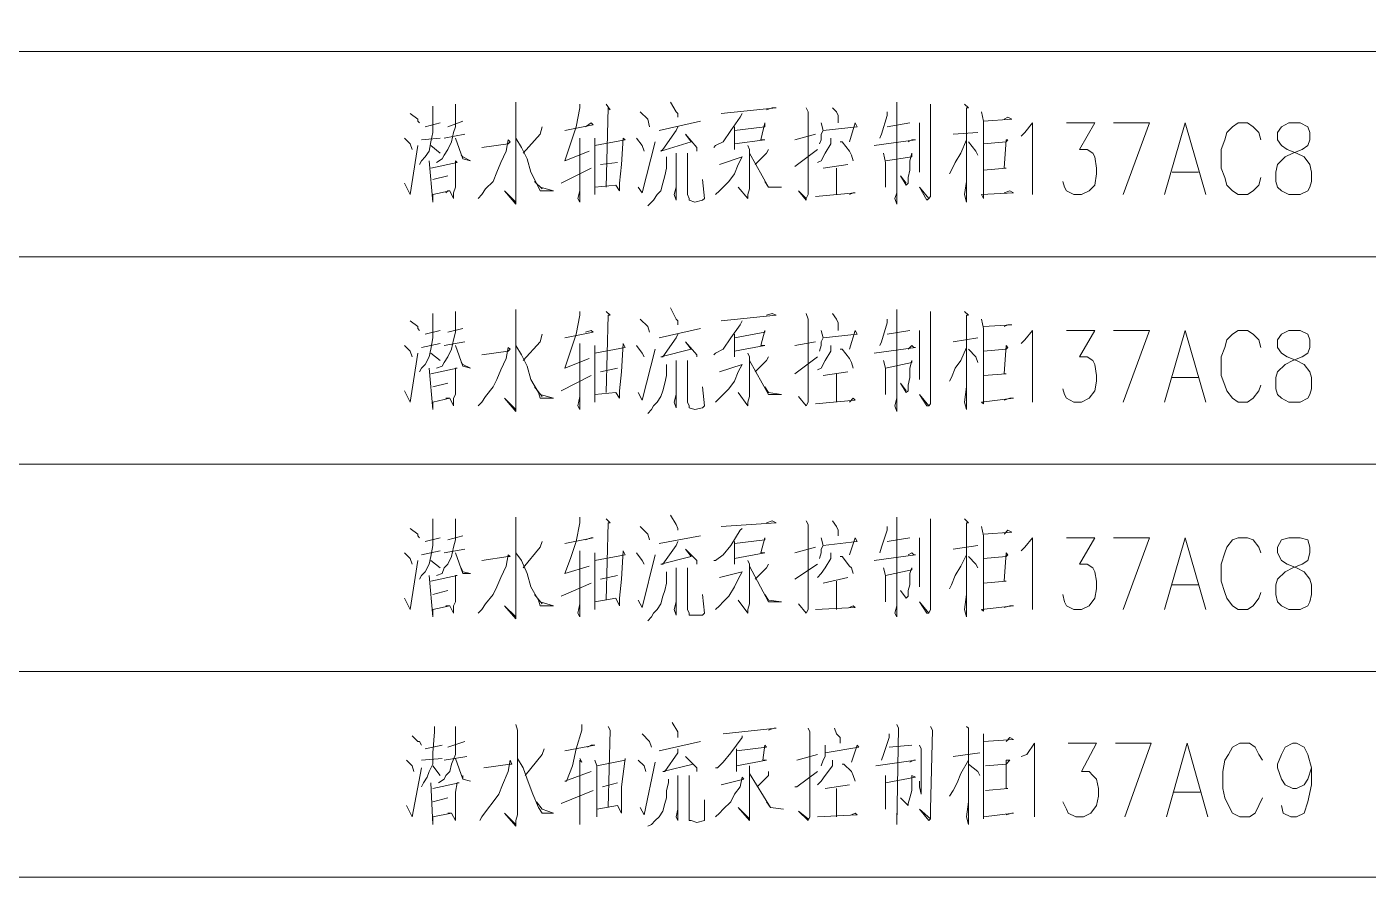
# Model space of a CAD drawing. Header units: millimetres. Extents: x 201 to 11482, y -7821 to 251.
# Drawn here: x 3325.17 to 3370.33, y -5529.67 to -5501.03 of the extents above; entities that cross this region are included whole.
import ezdxf

# ---------------------------------------------------------------- set-up
doc = ezdxf.new("R2010")
doc.units = ezdxf.units.MM

msp = doc.modelspace()

# ---------------------------------------------------------------- linework, layer by layer
at = {"color": 0, "lineweight": 18}
for points in [[(3323.277, -5494.868), (3323.277, -5501.853), (3383.031, -5501.853), (3383.031, -5494.868)], [(3323.277, -5501.853), (3323.277, -5508.774), (3383.031, -5508.774)], [(3338.835, -5503.694), (3338.835, -5503.885), (3338.835, -5504.583), (3338.771, -5504.901), (3338.708, -5505.218), (3338.581, -5505.409), (3338.454, -5505.536), (3338.39, -5505.663)], [(3339.597, -5503.631), (3339.597, -5503.821), (3339.597, -5504.393), (3339.533, -5504.583), (3339.47, -5504.901), (3339.343, -5505.155), (3339.216, -5505.345), (3339.152, -5505.472), (3338.962, -5505.599)], [(3341.629, -5503.567), (3341.629, -5503.821), (3341.629, -5506.615), (3341.629, -5506.869), (3341.629, -5506.996), (3341.248, -5506.552), (3341.629, -5506.933)], [(3343.788, -5503.631), (3343.788, -5503.758), (3343.661, -5504.393), (3343.47, -5504.964), (3343.28, -5505.536), (3343.28, -5505.536), (3344.105, -5505.218)], [(3344.677, -5503.631), (3344.804, -5503.821), (3344.74, -5503.758), (3344.677, -5506.425)], [(3346.836, -5503.567), (3347.026, -5503.885), (3347.09, -5503.948), (3347.09, -5504.075)], [(3354.456, -5503.567), (3354.456, -5503.758), (3354.456, -5506.996), (3354.392, -5506.806), (3354.456, -5506.615)], [(3355.599, -5503.631), (3355.599, -5503.821), (3355.599, -5506.425), (3355.599, -5506.615), (3355.599, -5506.742), (3355.535, -5506.806), (3355.472, -5506.869), (3355.218, -5506.425), (3355.535, -5506.806)], [(3356.742, -5503.631), (3356.869, -5503.758), (3356.805, -5503.758), (3356.805, -5506.933), (3356.742, -5506.679), (3356.805, -5506.234)], [(3338.073, -5503.948), (3338.327, -5504.139), (3338.327, -5504.202), (3338.39, -5504.266)], [(3345.82, -5503.885), (3346.074, -5504.139), (3346.137, -5504.393)], [(3349.249, -5503.948), (3349.185, -5504.075), (3348.868, -5504.52), (3348.614, -5504.901), (3348.36, -5505.028), (3348.296, -5505.091)], [(3348.55, -5503.948), (3350.392, -5503.758), (3350.265, -5503.758), (3350.074, -5503.821)], [(3351.408, -5503.758), (3351.471, -5503.885), (3351.471, -5506.679), (3351.408, -5506.806), (3351.408, -5506.869), (3351.154, -5506.552), (3351.408, -5506.806)], [(3352.297, -5503.758), (3352.424, -5503.885), (3352.487, -5504.012), (3352.487, -5504.139), (3352.487, -5504.266)], [(3354.138, -5503.885), (3354.138, -5504.012), (3353.948, -5504.647), (3353.884, -5504.774)], [(3357.313, -5503.885), (3357.377, -5504.202), (3357.377, -5506.806), (3357.313, -5506.679), (3358.393, -5506.615), (3358.266, -5506.552), (3358.075, -5506.615)], [(3357.377, -5504.202), (3358.329, -5504.139), (3358.202, -5504.075), (3358.075, -5504.139)], [(3338.581, -5504.393), (3339.089, -5504.266)], [(3339.343, -5504.393), (3339.851, -5504.202)], [(3342.518, -5504.393), (3342.454, -5504.647), (3341.883, -5505.282)], [(3343.28, -5504.52), (3344.232, -5504.329), (3344.169, -5504.266), (3343.978, -5504.393)], [(3346.455, -5504.52), (3347.852, -5504.202)], [(3347.09, -5504.393), (3347.026, -5504.52), (3346.582, -5505.155), (3346.518, -5505.218), (3347.534, -5504.901), (3347.344, -5504.647), (3347.725, -5505.091), (3347.725, -5505.218)], [(3348.995, -5504.393), (3348.995, -5505.155), (3348.995, -5504.964), (3350.011, -5504.837), (3349.884, -5504.837), (3350.011, -5504.266), (3350.011, -5504.393), (3348.995, -5504.52)], [(3351.916, -5504.266), (3351.979, -5504.52), (3351.916, -5504.647), (3351.916, -5504.837), (3351.852, -5504.964)], [(3351.979, -5504.52), (3353.122, -5504.393), (3353.059, -5504.266), (3352.868, -5504.901)], [(3354.138, -5504.393), (3354.9, -5504.266)], [(3355.218, -5504.266), (3355.218, -5504.393), (3355.218, -5505.917), (3355.218, -5505.663), (3355.218, -5505.536)], [(3356.361, -5504.647), (3357.186, -5504.583)], [(3358.647, -5504.71), (3358.774, -5504.583), (3359.028, -5504.266), (3359.028, -5506.679)], [(3360.171, -5504.266), (3361.123, -5504.266), (3360.615, -5505.155), (3360.869, -5505.155), (3361.06, -5505.282), (3361.123, -5505.409), (3361.187, -5505.79), (3361.187, -5505.98), (3361.123, -5506.361), (3360.933, -5506.552), (3360.679, -5506.679), (3360.425, -5506.679), (3360.171, -5506.552), (3360.107, -5506.425), (3360.044, -5506.234)], [(3361.758, -5504.266), (3362.965, -5504.266), (3362.076, -5506.679)], [(3363.473, -5506.679), (3364.171, -5504.266), (3364.87, -5506.679)], [(3366.711, -5504.837), (3366.648, -5504.583), (3366.457, -5504.393), (3366.267, -5504.266), (3365.949, -5504.266), (3365.759, -5504.393), (3365.568, -5504.583), (3365.505, -5504.837), (3365.378, -5505.155), (3365.378, -5505.79), (3365.505, -5506.107), (3365.568, -5506.361), (3365.759, -5506.552), (3365.949, -5506.679), (3366.267, -5506.679), (3366.457, -5506.552), (3366.648, -5506.361), (3366.711, -5506.107)], [(3367.664, -5504.266), (3367.41, -5504.393), (3367.283, -5504.583), (3367.283, -5504.837), (3367.41, -5505.028), (3367.6, -5505.155), (3367.918, -5505.282), (3368.172, -5505.409), (3368.362, -5505.663), (3368.426, -5505.917), (3368.426, -5506.234), (3368.362, -5506.425), (3368.299, -5506.552), (3368.045, -5506.679), (3367.664, -5506.679), (3367.41, -5506.552), (3367.283, -5506.425), (3367.219, -5506.234), (3367.219, -5505.917), (3367.283, -5505.663), (3367.537, -5505.409), (3367.791, -5505.282), (3368.108, -5505.155), (3368.299, -5505.028), (3368.362, -5504.837), (3368.362, -5504.583), (3368.299, -5504.393), (3368.045, -5504.266), (3367.664, -5504.266)], [(3337.882, -5504.774), (3338.073, -5504.964), (3338.136, -5505.155)], [(3337.882, -5506.298), (3338.073, -5506.679), (3338.327, -5505.028)], [(3339.089, -5504.774), (3338.454, -5504.837)], [(3338.771, -5505.028), (3339.089, -5505.282)], [(3339.914, -5504.647), (3339.216, -5504.774)], [(3339.597, -5504.774), (3339.851, -5505.472), (3340.105, -5505.536), (3339.851, -5505.409), (3339.787, -5505.345)], [(3340.486, -5505.091), (3341.375, -5504.964), (3341.438, -5504.901), (3341.375, -5504.837), (3341.311, -5505.218), (3341.121, -5505.599), (3340.994, -5505.917), (3340.867, -5506.234), (3340.613, -5506.488), (3340.486, -5506.679), (3340.359, -5506.806)], [(3341.629, -5504.774), (3341.819, -5505.091), (3342.01, -5505.472), (3342.137, -5505.917), (3342.391, -5506.425), (3342.454, -5506.552), (3342.899, -5506.552), (3342.454, -5506.425)], [(3343.788, -5504.774), (3343.788, -5504.901), (3343.788, -5504.837), (3343.788, -5506.933), (3343.724, -5506.806), (3343.788, -5506.552)], [(3344.296, -5504.774), (3344.296, -5505.028), (3344.296, -5506.679), (3344.296, -5506.425), (3344.994, -5506.361), (3345.121, -5506.552), (3345.121, -5506.298), (3345.185, -5505.663), (3345.248, -5504.774), (3345.312, -5504.837), (3344.296, -5505.028)], [(3345.693, -5504.774), (3345.883, -5505.028), (3345.947, -5505.218)], [(3345.756, -5506.425), (3345.883, -5506.615), (3346.328, -5504.901)], [(3349.439, -5505.028), (3349.503, -5505.155), (3349.503, -5506.488), (3349.439, -5506.679), (3349.439, -5506.806), (3349.122, -5506.425), (3349.439, -5506.806)], [(3351.027, -5504.837), (3351.725, -5504.647)], [(3352.233, -5504.774), (3352.233, -5504.964), (3352.043, -5505.282), (3351.916, -5505.536), (3351.789, -5505.599)], [(3352.551, -5504.901), (3352.614, -5504.901), (3352.868, -5505.218), (3352.932, -5505.345), (3352.995, -5505.536)], [(3353.694, -5505.028), (3355.091, -5504.837), (3355.027, -5504.837), (3354.964, -5504.837), (3354.837, -5504.901)], [(3356.805, -5504.837), (3356.615, -5505.282), (3356.424, -5505.599), (3356.297, -5505.853), (3356.234, -5505.98)], [(3356.869, -5504.901), (3357.123, -5505.218), (3357.186, -5505.345)], [(3357.377, -5504.964), (3358.139, -5504.901), (3358.202, -5504.837), (3358.139, -5504.837), (3358.075, -5505.79), (3358.139, -5505.79), (3357.377, -5505.853)], [(3338.708, -5505.536), (3338.835, -5506.933), (3338.835, -5506.679), (3339.406, -5506.552), (3339.343, -5506.552), (3339.279, -5506.615)], [(3338.771, -5505.79), (3339.66, -5505.599), (3339.597, -5505.536), (3339.597, -5505.917), (3339.597, -5506.234), (3339.597, -5506.425), (3339.533, -5506.615), (3339.533, -5506.806), (3339.406, -5506.552)], [(3346.709, -5505.409), (3346.709, -5505.536), (3346.709, -5505.79), (3346.645, -5506.044), (3346.582, -5506.298), (3346.518, -5506.552), (3346.391, -5506.679), (3346.264, -5506.869), (3346.201, -5506.933), (3346.074, -5507.06)], [(3347.026, -5505.282), (3347.026, -5505.409), (3347.026, -5506.615), (3347.026, -5506.869), (3346.963, -5506.679), (3347.026, -5506.425)], [(3347.407, -5505.282), (3347.407, -5506.488), (3347.407, -5506.679), (3347.471, -5506.806), (3347.471, -5506.869), (3347.661, -5506.933), (3347.915, -5506.869), (3347.979, -5506.806), (3347.915, -5506.171)], [(3348.487, -5505.663), (3349.249, -5505.409), (3349.249, -5505.409), (3349.122, -5505.663), (3348.995, -5505.98), (3348.804, -5506.234), (3348.614, -5506.425), (3348.487, -5506.552), (3348.36, -5506.679)], [(3349.503, -5505.282), (3350.138, -5506.425), (3350.582, -5506.425), (3350.138, -5506.425), (3350.011, -5506.234)], [(3350.138, -5505.155), (3350.074, -5505.282), (3349.693, -5505.663)], [(3351.027, -5505.726), (3351.027, -5505.726), (3351.789, -5505.155)], [(3354.011, -5505.282), (3354.075, -5505.599), (3354.075, -5505.663), (3354.075, -5506.425), (3354.075, -5506.298), (3354.075, -5506.171)], [(3354.075, -5505.536), (3354.964, -5505.409), (3354.964, -5505.282), (3354.9, -5505.536), (3354.9, -5505.853), (3354.837, -5506.107), (3354.837, -5506.298), (3354.773, -5506.361), (3354.583, -5506.044), (3354.773, -5506.298)], [(3343.153, -5506.298), (3344.169, -5505.79)], [(3344.486, -5505.663), (3345.058, -5505.599)], [(3351.979, -5505.79), (3352.805, -5505.663)], [(3352.424, -5505.79), (3352.424, -5506.679)], [(3363.727, -5505.917), (3364.616, -5505.917)], [(3339.343, -5506.044), (3338.835, -5506.171)], [(3342.264, -5506.234), (3342.518, -5506.488)], [(3351.725, -5506.742), (3353.059, -5506.615), (3352.995, -5506.615), (3352.868, -5506.679)], [(3323.277, -5508.774), (3323.277, -5515.759), (3383.031, -5515.759)], [(3346.836, -5510.489), (3347.026, -5510.87), (3347.09, -5510.933), (3347.09, -5511.06)], [(3338.073, -5510.933), (3338.327, -5511.124), (3338.327, -5511.187), (3338.39, -5511.251)], [(3338.835, -5510.679), (3338.835, -5510.87), (3338.835, -5511.505), (3338.771, -5511.886), (3338.708, -5512.14), (3338.581, -5512.394), (3338.454, -5512.521), (3338.39, -5512.648)], [(3339.597, -5510.616), (3339.597, -5510.806), (3339.597, -5511.314), (3339.533, -5511.568), (3339.47, -5511.886), (3339.343, -5512.14), (3339.216, -5512.33), (3339.152, -5512.457), (3338.962, -5512.521)], [(3341.629, -5510.552), (3341.629, -5510.806), (3341.629, -5513.6), (3341.629, -5513.854), (3341.629, -5513.981), (3341.248, -5513.537), (3341.629, -5513.918)], [(3343.788, -5510.616), (3343.788, -5510.743), (3343.661, -5511.378), (3343.47, -5511.949), (3343.28, -5512.521), (3343.28, -5512.521), (3344.105, -5512.203)], [(3344.677, -5510.616), (3344.804, -5510.743), (3344.74, -5510.743), (3344.677, -5513.346)], [(3345.82, -5510.87), (3346.074, -5511.124), (3346.137, -5511.314)], [(3349.249, -5510.933), (3349.185, -5511.06), (3348.868, -5511.505), (3348.614, -5511.886), (3348.36, -5512.013), (3348.296, -5512.076)], [(3348.55, -5510.933), (3350.392, -5510.743), (3350.265, -5510.679), (3350.074, -5510.743)], [(3351.408, -5510.679), (3351.471, -5510.87), (3351.471, -5513.664), (3351.408, -5513.791), (3351.154, -5513.473), (3351.408, -5513.791)], [(3352.297, -5510.679), (3352.424, -5510.87), (3352.487, -5510.997), (3352.487, -5511.06), (3352.487, -5511.251)], [(3354.138, -5510.87), (3354.138, -5510.997), (3353.948, -5511.632), (3353.884, -5511.759)], [(3354.456, -5510.552), (3354.456, -5510.679), (3354.456, -5513.981), (3354.392, -5513.791), (3354.456, -5513.537)], [(3355.599, -5510.616), (3355.599, -5510.743), (3355.599, -5513.41), (3355.599, -5513.537), (3355.599, -5513.727), (3355.535, -5513.791), (3355.472, -5513.791), (3355.218, -5513.41), (3355.535, -5513.791)], [(3356.742, -5510.616), (3356.869, -5510.743), (3356.805, -5510.743), (3356.805, -5513.918), (3356.742, -5513.664), (3356.805, -5513.156)], [(3357.313, -5510.87), (3357.377, -5511.187), (3357.377, -5513.727), (3357.313, -5513.664), (3358.393, -5513.537), (3358.266, -5513.537), (3358.075, -5513.6)], [(3338.581, -5511.378), (3339.089, -5511.251)], [(3339.343, -5511.314), (3339.851, -5511.187)], [(3342.518, -5511.378), (3342.454, -5511.632), (3341.883, -5512.267)], [(3343.28, -5511.505), (3344.232, -5511.314), (3344.169, -5511.251), (3343.978, -5511.314)], [(3346.455, -5511.505), (3347.852, -5511.187)], [(3347.09, -5511.378), (3347.026, -5511.505), (3346.582, -5512.14), (3346.518, -5512.14), (3347.534, -5511.886), (3347.344, -5511.632), (3347.725, -5512.076), (3347.725, -5512.14)], [(3348.995, -5511.378), (3348.995, -5512.14), (3348.995, -5511.949), (3350.011, -5511.759), (3349.884, -5511.759), (3350.011, -5511.251), (3350.011, -5511.314), (3348.995, -5511.505)], [(3351.916, -5511.251), (3351.979, -5511.505), (3351.916, -5511.632), (3351.916, -5511.759), (3351.852, -5511.949)], [(3351.979, -5511.505), (3353.122, -5511.378), (3353.059, -5511.251), (3352.868, -5511.886)], [(3354.138, -5511.378), (3354.9, -5511.251)], [(3355.218, -5511.251), (3355.218, -5511.378), (3355.218, -5512.902), (3355.218, -5512.648), (3355.218, -5512.521)], [(3357.377, -5511.124), (3358.329, -5511.06), (3358.202, -5511.06), (3358.075, -5511.124)], [(3358.647, -5511.695), (3358.774, -5511.568), (3359.028, -5511.251), (3359.028, -5513.664)], [(3360.171, -5511.251), (3361.123, -5511.251), (3360.615, -5512.14), (3360.869, -5512.14), (3361.06, -5512.267), (3361.123, -5512.394), (3361.187, -5512.775), (3361.187, -5512.965), (3361.123, -5513.283), (3360.933, -5513.537), (3360.679, -5513.664), (3360.425, -5513.664), (3360.171, -5513.537), (3360.107, -5513.41), (3360.044, -5513.219)], [(3361.758, -5511.251), (3362.965, -5511.251), (3362.076, -5513.664)], [(3363.473, -5513.664), (3364.171, -5511.251), (3364.87, -5513.664)], [(3366.711, -5511.822), (3366.648, -5511.568), (3366.457, -5511.378), (3366.267, -5511.251), (3365.949, -5511.251), (3365.759, -5511.378), (3365.568, -5511.568), (3365.505, -5511.822), (3365.378, -5512.14), (3365.378, -5512.775), (3365.505, -5513.092), (3365.568, -5513.283), (3365.759, -5513.537), (3365.949, -5513.664), (3366.267, -5513.664), (3366.457, -5513.537), (3366.648, -5513.283), (3366.711, -5513.092)], [(3367.664, -5511.251), (3367.41, -5511.378), (3367.283, -5511.568), (3367.283, -5511.822), (3367.41, -5512.013), (3367.6, -5512.14), (3367.918, -5512.267), (3368.172, -5512.394), (3368.362, -5512.648), (3368.426, -5512.838), (3368.426, -5513.219), (3368.362, -5513.41), (3368.299, -5513.537), (3368.045, -5513.664), (3367.664, -5513.664), (3367.41, -5513.537), (3367.283, -5513.41), (3367.219, -5513.219), (3367.219, -5512.838), (3367.283, -5512.648), (3367.537, -5512.394), (3367.791, -5512.267), (3368.108, -5512.14), (3368.299, -5512.013), (3368.362, -5511.822), (3368.362, -5511.568), (3368.299, -5511.378), (3368.045, -5511.251), (3367.664, -5511.251)], [(3337.882, -5511.759), (3338.073, -5511.949), (3338.136, -5512.14)], [(3339.089, -5511.695), (3338.454, -5511.822)], [(3339.914, -5511.632), (3339.216, -5511.759)], [(3339.597, -5511.759), (3339.851, -5512.457), (3340.105, -5512.521), (3339.851, -5512.394), (3339.787, -5512.33)], [(3340.486, -5512.076), (3341.375, -5511.949), (3341.438, -5511.886), (3341.375, -5511.822), (3341.311, -5512.203), (3341.121, -5512.584), (3340.994, -5512.902), (3340.867, -5513.156), (3340.613, -5513.473), (3340.486, -5513.664), (3340.359, -5513.791)], [(3341.629, -5511.759), (3341.819, -5512.076), (3342.01, -5512.457), (3342.137, -5512.902), (3342.391, -5513.346), (3342.454, -5513.537), (3342.899, -5513.537), (3342.454, -5513.41)], [(3343.788, -5511.695), (3343.788, -5511.886), (3343.788, -5511.822), (3343.788, -5513.918), (3343.724, -5513.791), (3343.788, -5513.473)], [(3344.296, -5511.759), (3344.296, -5512.013), (3344.296, -5513.664), (3344.296, -5513.41), (3344.994, -5513.346), (3345.121, -5513.537), (3345.121, -5513.283), (3345.185, -5512.648), (3345.248, -5511.695), (3345.312, -5511.822), (3344.296, -5512.013)], [(3345.693, -5511.759), (3345.883, -5512.013), (3345.947, -5512.14)], [(3351.027, -5511.759), (3351.725, -5511.632)], [(3352.233, -5511.759), (3352.233, -5511.949), (3352.043, -5512.267), (3351.916, -5512.521), (3351.789, -5512.584)], [(3353.694, -5512.013), (3355.091, -5511.822), (3355.027, -5511.822), (3354.964, -5511.759), (3354.837, -5511.886)], [(3356.805, -5511.822), (3356.615, -5512.267), (3356.424, -5512.521), (3356.297, -5512.838), (3356.234, -5512.965)], [(3356.361, -5511.632), (3357.186, -5511.505)], [(3357.377, -5511.949), (3358.139, -5511.886), (3358.202, -5511.822), (3358.139, -5511.759), (3358.075, -5512.711), (3358.139, -5512.711), (3357.377, -5512.775)], [(3337.882, -5513.283), (3338.073, -5513.664), (3338.327, -5512.013)], [(3338.771, -5512.013), (3339.089, -5512.267)], [(3345.756, -5513.346), (3345.883, -5513.6), (3346.328, -5511.886)], [(3347.026, -5512.267), (3347.026, -5512.394), (3347.026, -5513.6), (3347.026, -5513.854), (3346.963, -5513.664), (3347.026, -5513.41)], [(3347.407, -5512.267), (3347.407, -5513.473), (3347.407, -5513.664), (3347.471, -5513.791), (3347.471, -5513.854), (3347.661, -5513.918), (3347.915, -5513.854), (3347.979, -5513.791), (3347.915, -5513.156)], [(3349.439, -5512.013), (3349.503, -5512.14), (3349.503, -5513.473), (3349.439, -5513.664), (3349.439, -5513.791), (3349.122, -5513.346), (3349.439, -5513.791)], [(3349.503, -5512.267), (3350.138, -5513.41), (3350.582, -5513.41), (3350.138, -5513.346), (3350.011, -5513.156)], [(3350.138, -5512.14), (3350.074, -5512.267), (3349.693, -5512.648)], [(3351.027, -5512.711), (3351.027, -5512.711), (3351.789, -5512.14)], [(3352.551, -5511.886), (3352.614, -5511.886), (3352.868, -5512.203), (3352.932, -5512.33), (3352.995, -5512.521)], [(3354.011, -5512.267), (3354.075, -5512.521), (3354.075, -5512.648), (3354.075, -5513.41), (3354.075, -5513.283), (3354.075, -5513.156)], [(3354.075, -5512.521), (3354.964, -5512.33), (3354.964, -5512.267), (3354.9, -5512.521), (3354.9, -5512.838), (3354.837, -5513.092), (3354.837, -5513.283), (3354.773, -5513.346), (3354.583, -5513.029), (3354.773, -5513.283)], [(3356.869, -5511.886), (3357.123, -5512.14), (3357.186, -5512.33)], [(3338.708, -5512.521), (3338.835, -5513.918), (3338.835, -5513.664), (3339.406, -5513.537), (3339.343, -5513.537), (3339.279, -5513.537)], [(3338.771, -5512.711), (3339.66, -5512.521), (3339.597, -5512.521), (3339.597, -5512.902), (3339.597, -5513.156), (3339.597, -5513.41), (3339.533, -5513.537), (3339.533, -5513.791), (3339.406, -5513.537)], [(3344.486, -5512.648), (3345.058, -5512.521)], [(3346.709, -5512.394), (3346.709, -5512.521), (3346.709, -5512.775), (3346.645, -5513.029), (3346.582, -5513.283), (3346.518, -5513.473), (3346.391, -5513.664), (3346.264, -5513.791), (3346.201, -5513.918), (3346.074, -5514.045)], [(3348.487, -5512.648), (3349.249, -5512.394), (3349.249, -5512.394), (3349.122, -5512.648), (3348.995, -5512.965), (3348.804, -5513.219), (3348.614, -5513.41), (3348.487, -5513.537), (3348.36, -5513.664)], [(3351.979, -5512.775), (3352.805, -5512.648)], [(3352.424, -5512.711), (3352.424, -5513.664)], [(3339.343, -5513.029), (3338.835, -5513.156)], [(3342.264, -5513.156), (3342.518, -5513.473)], [(3343.153, -5513.283), (3344.169, -5512.775)], [(3363.727, -5512.838), (3364.616, -5512.838)], [(3351.725, -5513.727), (3353.059, -5513.6), (3352.995, -5513.537), (3352.868, -5513.664)], [(3323.277, -5515.759), (3323.277, -5522.744), (3383.031, -5522.744)], [(3338.835, -5517.601), (3338.835, -5517.791), (3338.835, -5518.49), (3338.771, -5518.871), (3338.708, -5519.125), (3338.581, -5519.379), (3338.454, -5519.506), (3338.39, -5519.633)], [(3339.597, -5517.601), (3339.597, -5517.791), (3339.597, -5518.299), (3339.533, -5518.553), (3339.47, -5518.871), (3339.343, -5519.125), (3339.216, -5519.252), (3339.152, -5519.442), (3338.962, -5519.506)], [(3341.629, -5517.537), (3341.629, -5517.791), (3341.629, -5520.585), (3341.629, -5520.839), (3341.629, -5520.966), (3341.248, -5520.522), (3341.629, -5520.903)], [(3343.788, -5517.537), (3343.788, -5517.728), (3343.661, -5518.363), (3343.47, -5518.934), (3343.28, -5519.442), (3343.28, -5519.442), (3344.105, -5519.188)], [(3344.677, -5517.601), (3344.804, -5517.728), (3344.74, -5517.728), (3344.677, -5520.331)], [(3346.836, -5517.474), (3347.026, -5517.791), (3347.09, -5517.918), (3347.09, -5517.982)], [(3348.55, -5517.855), (3350.392, -5517.728), (3350.265, -5517.664), (3350.074, -5517.728)], [(3351.408, -5517.664), (3351.471, -5517.791), (3351.471, -5520.649), (3351.408, -5520.776), (3351.408, -5520.776), (3351.154, -5520.458), (3351.408, -5520.776)], [(3352.297, -5517.664), (3352.424, -5517.855), (3352.487, -5517.982), (3352.487, -5518.045), (3352.487, -5518.172)], [(3354.456, -5517.537), (3354.456, -5517.664), (3354.456, -5520.903), (3354.392, -5520.776), (3354.456, -5520.522)], [(3355.599, -5517.601), (3355.599, -5517.728), (3355.599, -5520.395), (3355.599, -5520.522), (3355.599, -5520.649), (3355.535, -5520.776), (3355.472, -5520.776), (3355.218, -5520.395), (3355.535, -5520.776)], [(3356.742, -5517.601), (3356.869, -5517.728), (3356.805, -5517.728), (3356.805, -5520.903), (3356.742, -5520.649), (3356.805, -5520.141)], [(3338.073, -5517.918), (3338.327, -5518.109), (3338.327, -5518.172), (3338.39, -5518.236)], [(3339.343, -5518.299), (3339.851, -5518.172)], [(3345.82, -5517.855), (3346.074, -5518.109), (3346.137, -5518.299)], [(3346.455, -5518.426), (3347.852, -5518.172)], [(3349.249, -5517.918), (3349.185, -5517.982), (3348.868, -5518.49), (3348.614, -5518.807), (3348.36, -5518.998), (3348.296, -5518.998)], [(3354.138, -5517.855), (3354.138, -5517.982), (3353.948, -5518.553), (3353.884, -5518.744)], [(3357.313, -5517.855), (3357.377, -5518.172), (3357.377, -5520.712), (3357.313, -5520.649), (3358.393, -5520.522), (3358.266, -5520.522), (3358.075, -5520.585)], [(3357.377, -5518.109), (3358.329, -5518.045), (3358.202, -5517.982), (3358.075, -5518.109)], [(3338.581, -5518.363), (3339.089, -5518.236)], [(3339.914, -5518.617), (3339.216, -5518.744)], [(3342.518, -5518.363), (3342.454, -5518.553), (3341.883, -5519.252)], [(3343.28, -5518.426), (3344.232, -5518.236), (3344.169, -5518.236), (3343.978, -5518.299)], [(3347.09, -5518.363), (3347.026, -5518.49), (3346.582, -5519.125), (3346.518, -5519.125), (3347.534, -5518.871), (3347.344, -5518.617), (3347.725, -5518.998), (3347.725, -5519.125)], [(3348.995, -5518.363), (3348.995, -5519.125), (3348.995, -5518.934), (3350.011, -5518.744), (3349.884, -5518.744), (3350.011, -5518.236), (3350.011, -5518.299), (3348.995, -5518.426)], [(3351.027, -5518.744), (3351.725, -5518.553)], [(3351.916, -5518.236), (3351.979, -5518.49), (3351.916, -5518.617), (3351.916, -5518.744), (3351.852, -5518.934)], [(3351.979, -5518.49), (3353.122, -5518.363), (3353.059, -5518.236), (3352.868, -5518.807)], [(3354.138, -5518.363), (3354.9, -5518.236)], [(3355.218, -5518.236), (3355.218, -5518.363), (3355.218, -5519.887), (3355.218, -5519.633), (3355.218, -5519.442)], [(3356.361, -5518.617), (3357.186, -5518.49)], [(3358.647, -5518.68), (3358.774, -5518.553), (3359.028, -5518.236), (3359.028, -5520.649)], [(3360.171, -5518.236), (3361.123, -5518.236), (3360.615, -5519.125), (3360.869, -5519.125), (3361.06, -5519.252), (3361.123, -5519.379), (3361.187, -5519.696), (3361.187, -5519.95), (3361.123, -5520.268), (3360.933, -5520.522), (3360.679, -5520.649), (3360.425, -5520.649), (3360.171, -5520.522), (3360.107, -5520.395), (3360.044, -5520.141)], [(3361.758, -5518.236), (3362.965, -5518.236), (3362.076, -5520.649)], [(3363.473, -5520.649), (3364.171, -5518.236), (3364.87, -5520.649)], [(3366.711, -5518.744), (3366.648, -5518.553), (3366.457, -5518.299), (3366.267, -5518.236), (3365.949, -5518.236), (3365.759, -5518.299), (3365.568, -5518.553), (3365.505, -5518.744), (3365.378, -5519.125), (3365.378, -5519.696), (3365.505, -5520.077), (3365.568, -5520.268), (3365.759, -5520.522), (3365.949, -5520.649), (3366.267, -5520.649), (3366.457, -5520.522), (3366.648, -5520.268), (3366.711, -5520.077)], [(3367.664, -5518.236), (3367.41, -5518.299), (3367.283, -5518.553), (3367.283, -5518.744), (3367.41, -5518.998), (3367.6, -5519.125), (3367.918, -5519.252), (3368.172, -5519.379), (3368.362, -5519.633), (3368.426, -5519.823), (3368.426, -5520.141), (3368.362, -5520.395), (3368.299, -5520.522), (3368.045, -5520.649), (3367.664, -5520.649), (3367.41, -5520.522), (3367.283, -5520.395), (3367.219, -5520.141), (3367.219, -5519.823), (3367.283, -5519.633), (3367.537, -5519.379), (3367.791, -5519.252), (3368.108, -5519.125), (3368.299, -5518.998), (3368.362, -5518.744), (3368.362, -5518.553), (3368.299, -5518.299), (3368.045, -5518.236), (3367.664, -5518.236)], [(3337.882, -5518.744), (3338.073, -5518.934), (3338.136, -5519.125)], [(3337.882, -5520.268), (3338.073, -5520.649), (3338.327, -5518.998)], [(3339.089, -5518.68), (3338.454, -5518.807)], [(3338.771, -5518.998), (3339.089, -5519.252)], [(3339.597, -5518.744), (3339.851, -5519.442), (3340.105, -5519.442), (3339.851, -5519.379), (3339.787, -5519.252)], [(3340.486, -5518.998), (3341.375, -5518.871), (3341.438, -5518.871), (3341.375, -5518.807), (3341.311, -5519.188), (3341.121, -5519.569), (3340.994, -5519.887), (3340.867, -5520.141), (3340.613, -5520.458), (3340.486, -5520.649), (3340.359, -5520.776)], [(3341.629, -5518.744), (3341.819, -5518.998), (3342.01, -5519.442), (3342.137, -5519.887), (3342.391, -5520.331), (3342.454, -5520.522), (3342.899, -5520.522), (3342.454, -5520.395)], [(3343.788, -5518.68), (3343.788, -5518.807), (3343.788, -5518.807), (3343.788, -5520.903), (3343.724, -5520.776), (3343.788, -5520.458)], [(3344.296, -5518.744), (3344.296, -5518.998), (3344.296, -5520.649), (3344.296, -5520.395), (3344.994, -5520.268), (3345.121, -5520.522), (3345.121, -5520.268), (3345.185, -5519.633), (3345.248, -5518.68), (3345.312, -5518.807), (3344.296, -5518.998)], [(3345.693, -5518.744), (3345.883, -5518.998), (3345.947, -5519.125)], [(3345.756, -5520.331), (3345.883, -5520.585), (3346.328, -5518.807)], [(3349.439, -5518.998), (3349.503, -5519.125), (3349.503, -5520.458), (3349.439, -5520.649), (3349.439, -5520.776), (3349.122, -5520.331), (3349.439, -5520.776)], [(3352.233, -5518.744), (3352.233, -5518.934), (3352.043, -5519.252), (3351.916, -5519.442), (3351.789, -5519.569)], [(3352.551, -5518.871), (3352.614, -5518.871), (3352.868, -5519.188), (3352.932, -5519.252), (3352.995, -5519.442)], [(3353.694, -5518.998), (3355.091, -5518.807), (3355.027, -5518.807), (3354.964, -5518.744), (3354.837, -5518.807)], [(3356.805, -5518.807), (3356.615, -5519.188), (3356.424, -5519.506), (3356.297, -5519.823), (3356.234, -5519.95)], [(3356.869, -5518.871), (3357.123, -5519.125), (3357.186, -5519.252)], [(3357.377, -5518.934), (3358.139, -5518.871), (3358.202, -5518.807), (3358.139, -5518.744), (3358.075, -5519.696), (3358.139, -5519.696), (3357.377, -5519.76)], [(3338.708, -5519.506), (3338.835, -5520.903), (3338.835, -5520.649), (3339.406, -5520.522), (3339.343, -5520.522), (3339.279, -5520.522)], [(3338.771, -5519.696), (3339.66, -5519.506), (3339.597, -5519.506), (3339.597, -5519.823), (3339.597, -5520.141), (3339.597, -5520.395), (3339.533, -5520.522), (3339.533, -5520.776), (3339.406, -5520.522)], [(3344.486, -5519.633), (3345.058, -5519.506)], [(3346.709, -5519.379), (3346.709, -5519.506), (3346.709, -5519.76), (3346.645, -5520.014), (3346.582, -5520.204), (3346.518, -5520.458), (3346.391, -5520.649), (3346.264, -5520.776), (3346.201, -5520.903), (3346.074, -5521.03)], [(3347.026, -5519.252), (3347.026, -5519.379), (3347.026, -5520.585), (3347.026, -5520.839), (3346.963, -5520.649), (3347.026, -5520.395)], [(3347.407, -5519.252), (3347.407, -5520.458), (3347.407, -5520.649), (3347.471, -5520.776), (3347.471, -5520.839), (3347.661, -5520.839), (3347.915, -5520.839), (3347.979, -5520.776), (3347.915, -5520.141)], [(3348.487, -5519.569), (3349.249, -5519.379), (3349.249, -5519.379), (3349.122, -5519.633), (3348.995, -5519.887), (3348.804, -5520.204), (3348.614, -5520.395), (3348.487, -5520.522), (3348.36, -5520.649)], [(3349.503, -5519.188), (3350.138, -5520.395), (3350.582, -5520.395), (3350.138, -5520.331), (3350.011, -5520.141)], [(3350.138, -5519.125), (3350.074, -5519.252), (3349.693, -5519.633)], [(3351.027, -5519.633), (3351.027, -5519.633), (3351.789, -5519.125)], [(3354.011, -5519.252), (3354.075, -5519.506), (3354.075, -5519.569), (3354.075, -5520.395), (3354.075, -5520.268), (3354.075, -5520.141)], [(3354.075, -5519.506), (3354.964, -5519.315), (3354.964, -5519.252), (3354.9, -5519.442), (3354.9, -5519.823), (3354.837, -5520.014), (3354.837, -5520.204), (3354.773, -5520.268), (3354.583, -5520.014), (3354.773, -5520.268)], [(3343.153, -5520.204), (3344.169, -5519.76)], [(3351.979, -5519.76), (3352.805, -5519.569)], [(3352.424, -5519.696), (3352.424, -5520.649)], [(3363.727, -5519.823), (3364.616, -5519.823)], [(3339.343, -5520.014), (3338.835, -5520.141)], [(3342.264, -5520.141), (3342.518, -5520.458)], [(3351.725, -5520.649), (3353.059, -5520.585), (3352.995, -5520.522), (3352.868, -5520.585)], [(3323.277, -5522.744), (3323.277, -5529.666), (3383.031, -5529.666)], [(3346.899, -5524.459), (3347.09, -5524.776), (3347.09, -5524.903), (3347.09, -5524.967)], [(3338.136, -5524.903), (3338.327, -5525.094), (3338.39, -5525.094), (3338.454, -5525.221)], [(3338.898, -5524.586), (3338.898, -5524.776), (3338.835, -5525.475), (3338.835, -5525.856), (3338.708, -5526.11), (3338.644, -5526.3), (3338.517, -5526.491), (3338.454, -5526.618)], [(3339.597, -5524.586), (3339.597, -5524.713), (3339.597, -5525.284), (3339.597, -5525.538), (3339.47, -5525.856), (3339.406, -5526.11), (3339.279, -5526.237), (3339.216, -5526.364), (3339.025, -5526.491)], [(3341.629, -5524.522), (3341.692, -5524.713), (3341.692, -5527.57), (3341.629, -5527.761), (3341.629, -5527.951), (3341.248, -5527.507), (3341.629, -5527.888)], [(3343.851, -5524.522), (3343.851, -5524.713), (3343.661, -5525.348), (3343.534, -5525.919), (3343.343, -5526.427), (3343.28, -5526.427), (3344.169, -5526.11)], [(3344.74, -5524.586), (3344.804, -5524.713), (3344.804, -5524.713), (3344.74, -5527.316)], [(3345.883, -5524.84), (3346.137, -5525.094), (3346.201, -5525.284)], [(3349.249, -5524.903), (3349.249, -5524.967), (3348.868, -5525.475), (3348.614, -5525.792), (3348.423, -5525.983), (3348.36, -5525.983)], [(3348.614, -5524.84), (3350.392, -5524.649), (3350.328, -5524.649), (3350.138, -5524.713)], [(3351.471, -5524.649), (3351.535, -5524.776), (3351.535, -5527.634), (3351.471, -5527.761), (3351.471, -5527.761), (3351.154, -5527.443), (3351.471, -5527.697)], [(3352.36, -5524.649), (3352.424, -5524.84), (3352.551, -5524.967), (3352.551, -5525.03), (3352.551, -5525.157)], [(3354.202, -5524.84), (3354.202, -5524.967), (3354.011, -5525.538), (3353.948, -5525.729)], [(3354.456, -5524.522), (3354.519, -5524.649), (3354.456, -5527.888), (3354.456, -5527.697), (3354.456, -5527.507)], [(3355.599, -5524.586), (3355.662, -5524.713), (3355.599, -5527.38), (3355.599, -5527.507), (3355.599, -5527.634), (3355.599, -5527.697), (3355.535, -5527.761), (3355.218, -5527.38), (3355.599, -5527.697)], [(3356.805, -5524.586), (3356.869, -5524.649), (3356.869, -5524.713), (3356.869, -5527.888), (3356.805, -5527.634), (3356.869, -5527.126)], [(3357.377, -5524.84), (3357.377, -5525.094), (3357.377, -5527.697), (3357.377, -5527.634), (3358.393, -5527.507), (3358.329, -5527.507), (3358.139, -5527.57)], [(3338.581, -5525.348), (3339.152, -5525.221)], [(3339.343, -5525.284), (3339.914, -5525.094)], [(3342.581, -5525.348), (3342.518, -5525.538), (3341.946, -5526.237)], [(3343.28, -5525.411), (3344.296, -5525.221), (3344.169, -5525.221), (3344.042, -5525.284)], [(3346.455, -5525.411), (3347.852, -5525.094)], [(3347.09, -5525.348), (3347.09, -5525.475), (3346.645, -5526.11), (3346.582, -5526.11), (3347.598, -5525.856), (3347.344, -5525.602), (3347.725, -5525.983), (3347.725, -5526.11)], [(3349.058, -5525.348), (3349.058, -5526.11), (3349.058, -5525.919), (3350.074, -5525.729), (3349.947, -5525.729), (3350.011, -5525.221), (3350.074, -5525.284), (3349.058, -5525.411)], [(3352.043, -5525.221), (3352.043, -5525.475), (3352.043, -5525.602), (3351.979, -5525.729), (3351.916, -5525.919)], [(3352.043, -5525.475), (3353.186, -5525.284), (3353.122, -5525.221), (3352.932, -5525.792)], [(3354.202, -5525.284), (3354.964, -5525.221)], [(3355.218, -5525.221), (3355.281, -5525.348), (3355.281, -5526.872), (3355.218, -5526.618), (3355.218, -5526.427)], [(3357.377, -5525.094), (3358.393, -5525.03), (3358.266, -5524.967), (3358.139, -5525.094)], [(3358.647, -5525.602), (3358.837, -5525.538), (3359.091, -5525.157), (3359.091, -5527.634)], [(3360.234, -5525.157), (3361.187, -5525.157), (3360.679, -5526.11), (3360.933, -5526.11), (3361.06, -5526.237), (3361.187, -5526.364), (3361.25, -5526.681), (3361.25, -5526.935), (3361.187, -5527.253), (3360.996, -5527.507), (3360.742, -5527.634), (3360.488, -5527.634), (3360.234, -5527.507), (3360.171, -5527.38), (3360.044, -5527.126)], [(3361.822, -5525.157), (3363.028, -5525.157), (3362.139, -5527.634)], [(3363.536, -5527.634), (3364.235, -5525.157), (3364.933, -5527.634)], [(3366.775, -5525.729), (3366.648, -5525.538), (3366.521, -5525.284), (3366.33, -5525.157), (3366.013, -5525.157), (3365.759, -5525.284), (3365.632, -5525.538), (3365.505, -5525.729), (3365.441, -5526.11), (3365.441, -5526.681), (3365.505, -5526.999), (3365.632, -5527.253), (3365.759, -5527.507), (3366.013, -5527.634), (3366.33, -5527.634), (3366.521, -5527.507), (3366.648, -5527.253), (3366.775, -5526.999)], [(3368.426, -5525.983), (3368.299, -5526.364), (3368.172, -5526.554), (3367.918, -5526.681), (3367.791, -5526.681), (3367.537, -5526.554), (3367.41, -5526.364), (3367.283, -5525.983), (3367.283, -5525.856), (3367.41, -5525.538), (3367.537, -5525.284), (3367.791, -5525.157), (3367.918, -5525.157), (3368.172, -5525.284), (3368.299, -5525.538), (3368.426, -5525.983), (3368.426, -5526.554), (3368.299, -5527.126), (3368.172, -5527.507), (3367.918, -5527.634), (3367.727, -5527.634), (3367.473, -5527.507), (3367.41, -5527.253)], [(3337.946, -5525.729), (3338.136, -5525.919), (3338.2, -5526.11)], [(3339.152, -5525.665), (3338.454, -5525.729)], [(3339.978, -5525.602), (3339.216, -5525.729)], [(3339.597, -5525.665), (3339.851, -5526.364), (3340.105, -5526.427), (3339.851, -5526.364), (3339.851, -5526.237)], [(3340.549, -5525.983), (3341.438, -5525.856), (3341.502, -5525.856), (3341.438, -5525.729), (3341.375, -5526.11), (3341.184, -5526.554), (3341.057, -5526.872), (3340.867, -5527.126), (3340.676, -5527.38), (3340.486, -5527.634), (3340.422, -5527.761)], [(3341.692, -5525.665), (3341.883, -5525.983), (3342.01, -5526.364), (3342.2, -5526.872), (3342.391, -5527.316), (3342.518, -5527.507), (3342.899, -5527.507), (3342.518, -5527.38)], [(3343.788, -5525.665), (3343.851, -5525.792), (3343.788, -5525.729), (3343.788, -5527.888), (3343.788, -5527.697), (3343.788, -5527.443)], [(3344.296, -5525.729), (3344.359, -5525.919), (3344.359, -5527.634), (3344.359, -5527.38), (3345.058, -5527.253), (3345.185, -5527.507), (3345.185, -5527.253), (3345.185, -5526.618), (3345.312, -5525.665), (3345.312, -5525.729), (3344.359, -5525.919)], [(3345.756, -5525.729), (3345.947, -5525.919), (3346.01, -5526.11)], [(3345.82, -5527.316), (3345.947, -5527.57), (3346.328, -5525.792)], [(3351.09, -5525.729), (3351.789, -5525.538)], [(3352.297, -5525.729), (3352.297, -5525.919), (3352.043, -5526.237), (3351.916, -5526.427), (3351.789, -5526.554)], [(3352.614, -5525.856), (3352.678, -5525.856), (3352.932, -5526.11), (3352.995, -5526.237), (3353.059, -5526.427)], [(3353.757, -5525.919), (3355.091, -5525.729), (3355.091, -5525.729), (3355.027, -5525.729), (3354.9, -5525.792)], [(3356.869, -5525.729), (3356.615, -5526.173), (3356.488, -5526.491), (3356.361, -5526.745), (3356.234, -5526.935)], [(3356.361, -5525.602), (3357.25, -5525.475)], [(3356.869, -5525.856), (3357.186, -5526.11), (3357.25, -5526.237)], [(3357.44, -5525.919), (3358.139, -5525.856), (3358.266, -5525.729), (3358.139, -5525.729), (3358.139, -5526.681), (3358.202, -5526.681), (3357.44, -5526.745)], [(3337.946, -5527.253), (3338.136, -5527.634), (3338.454, -5525.983)], [(3338.835, -5525.919), (3339.089, -5526.237)], [(3347.09, -5526.237), (3347.09, -5526.364), (3347.09, -5527.57), (3347.09, -5527.761), (3347.026, -5527.634), (3347.09, -5527.38)], [(3347.471, -5526.237), (3347.471, -5527.38), (3347.471, -5527.634), (3347.471, -5527.761), (3347.534, -5527.761), (3347.725, -5527.824), (3347.979, -5527.761), (3347.979, -5527.761), (3347.979, -5527.062)], [(3348.55, -5526.554), (3349.312, -5526.364), (3349.249, -5526.3), (3349.185, -5526.618), (3348.995, -5526.872), (3348.868, -5527.126), (3348.614, -5527.38), (3348.487, -5527.507), (3348.36, -5527.634)], [(3349.503, -5525.919), (3349.503, -5526.11), (3349.503, -5527.38), (3349.503, -5527.634), (3349.503, -5527.761), (3349.122, -5527.316), (3349.503, -5527.697)], [(3349.503, -5526.173), (3350.201, -5527.316), (3350.646, -5527.38), (3350.201, -5527.316), (3350.074, -5527.126)], [(3350.138, -5526.11), (3350.138, -5526.237), (3349.757, -5526.618)], [(3351.027, -5526.618), (3351.09, -5526.618), (3351.789, -5526.11)], [(3354.075, -5526.491), (3355.091, -5526.3), (3354.964, -5526.237), (3354.964, -5526.427), (3354.964, -5526.745), (3354.9, -5526.999), (3354.837, -5527.189), (3354.837, -5527.253), (3354.583, -5526.999), (3354.837, -5527.253)], [(3354.075, -5526.237), (3354.075, -5526.491), (3354.075, -5526.554), (3354.075, -5527.38), (3354.075, -5527.253), (3354.075, -5527.062)], [(3338.771, -5526.491), (3338.835, -5527.888), (3338.835, -5527.634), (3339.47, -5527.507), (3339.406, -5527.507), (3339.343, -5527.507)], [(3338.835, -5526.681), (3339.724, -5526.491), (3339.66, -5526.491), (3339.597, -5526.808), (3339.597, -5527.126), (3339.597, -5527.38), (3339.597, -5527.507), (3339.597, -5527.761), (3339.47, -5527.507)], [(3343.153, -5527.189), (3344.232, -5526.745)], [(3344.55, -5526.618), (3345.058, -5526.491)], [(3346.772, -5526.364), (3346.772, -5526.491), (3346.709, -5526.745), (3346.709, -5526.999), (3346.645, -5527.189), (3346.582, -5527.443), (3346.455, -5527.634), (3346.328, -5527.761), (3346.201, -5527.888), (3346.074, -5527.951)], [(3352.043, -5526.681), (3352.868, -5526.554)], [(3352.424, -5526.681), (3352.424, -5527.634)], [(3339.343, -5526.999), (3338.835, -5527.126)], [(3342.327, -5527.126), (3342.518, -5527.38)], [(3363.79, -5526.808), (3364.679, -5526.808)], [(3351.789, -5527.634), (3353.122, -5527.57), (3353.059, -5527.507), (3352.932, -5527.57)]]:
    msp.add_lwpolyline(points, dxfattribs=at)

doc.saveas('drawing.dxf')
